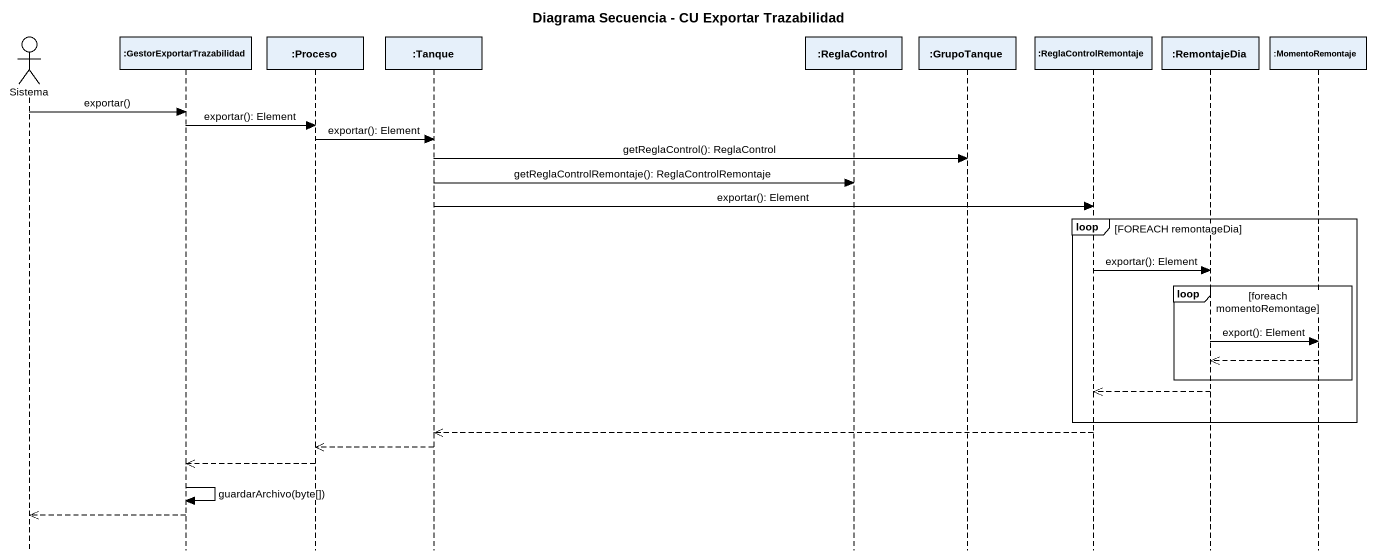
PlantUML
@startuml
title Diagrama Secuencia - CU Exportar Trazabilidad
hide footbox
actor Sistema
participant ":GestorExportarTrazabilidad" as GestorExportarTrazabilidad
participant ":Proceso" as Proceso
participant ":Tanque" as Tanque
participant ":ReglaControl" as ReglaControl
participant ":GrupoTanque" as GrupoTanque
participant ":ReglaControlRemontaje" as ReglaControlRemontaje
participant ":RemontajeDia" as RemontajeDia
participant ":MomentoRemontaje" as MomentoRemontaje

Sistema -> GestorExportarTrazabilidad : exportar()
GestorExportarTrazabilidad -> Proceso : exportar(): Element
Proceso -> Tanque : exportar(): Element
Tanque -> GrupoTanque : getReglaControl(): ReglaControl
Tanque -> ReglaControl : getReglaControlRemontaje(): ReglaControlRemontaje
Tanque -> ReglaControlRemontaje : exportar(): Element
loop FOREACH remontageDia
  ReglaControlRemontaje -> RemontajeDia : exportar(): Element
  loop foreach momentoRemontage
    RemontajeDia -> MomentoRemontaje : export(): Element
    MomentoRemontaje -->> RemontajeDia
  end
  RemontajeDia -->> ReglaControlRemontaje
end
ReglaControlRemontaje -->> Tanque
Tanque -->> Proceso
Proceso -->> GestorExportarTrazabilidad
GestorExportarTrazabilidad -> GestorExportarTrazabilidad : guardarArchivo(byte[])
GestorExportarTrazabilidad -->> Sistema
@enduml
